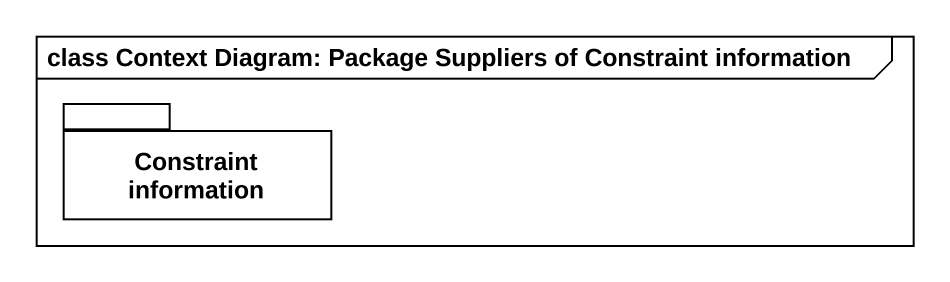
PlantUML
@startuml
mainframe class Context Diagram: Package Suppliers of Constraint information
package "Constraint information" as Constraint_information #FFFFFF {
}
@enduml
